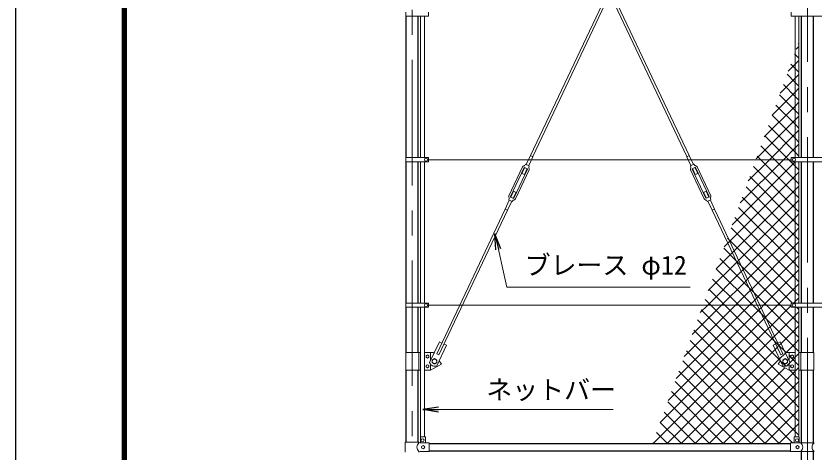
# Model space of a CAD drawing. Units: millimetres, scale not verified. Extents: x -8399 to 8401, y -5940 to 5940.
# Drawn here: x -8399 to -4360, y -2665 to -457 of the extents above; entities that cross this region are included whole.
import ezdxf
from ezdxf.enums import TextEntityAlignment as Align

# ---------------------------------------------------------------- set-up
doc = ezdxf.new("R2010")
doc.units = ezdxf.units.MM
doc.header["$LTSCALE"] = 20
doc.linetypes.add('USER1', pattern=[50.8, 31.75, -6.35, 6.35, -6.35])
for name, color, linetype, lineweight in [('0-1_D-STR1', 1, 'Continuous', 25), ('0-4_D-BMK', 2, 'USER1', 13), ('0-8_D-STR3', 3, 'Continuous', 13), ('0-9_D-STR-TXT', 7, 'Continuous', 13), ('0-D_D-STR2', 7, 'Continuous', 13), ('0-E_D-TTL', 7, 'Continuous', 25)]:
    doc.layers.add(name, color=color, linetype=linetype, lineweight=lineweight)
doc.layers.add('0-6_0', color=7, linetype='Continuous')
doc.styles.add('ＭＳ ゴシック', font='')
doc.styles.get('ＭＳ ゴシック').set_extended_font_data('MS Gothic')

# ---------------------------------------------------------------- blocks, each defined once
blk = doc.blocks.new('_Open')
at = {"layer": '0-6_0'}
blk.add_line((-20, 3.333), (0, 0), dxfattribs=at)
blk.add_lwpolyline([(-20, -3.333), (0, 0), (-20, 0)], dxfattribs=at)

msp = doc.modelspace()

# ---------------------------------------------------------------- linework, layer by layer
at = {"layer": '0-1_D-STR1'}
for p, q in [((-6423.67, -1174.05), (-6423.67, -458.05)), ((-6363.17, -1174.05), (-6363.17, -458.05)), ((-4423.67, -1174.25), (-4423.67, -457.85)), ((-4363.17, -1174.25), (-4363.17, -457.85)), ((-6423.67, -1911.05), (-6423.67, -1195.05)), ((-6363.17, -1911.05), (-6363.17, -1195.05)), ((-4423.67, -1911.25), (-4423.67, -1194.85)), ((-4363.17, -1911.25), (-4363.17, -1194.85)), ((-6423.67, -2160.84), (-6423.67, -1932.05)), ((-6363.17, -2160.84), (-6363.17, -1932.05)), ((-4423.67, -2160.84), (-4423.67, -1931.85)), ((-4363.17, -2160.84), (-4363.17, -1931.85)), ((-6423.67, -2615.45), (-6423.67, -2250.84)), ((-6363.17, -2615.45), (-6363.17, -2250.84)), ((-4423.67, -2617.95), (-4423.67, -2250.84)), ((-4363.17, -2617.95), (-4363.17, -2250.84)), ((-6308.42, -2621.45), (-4478.42, -2621.45)), ((-6308.42, -2659.55), (-4478.42, -2659.55)), ((-4363.17, -3409.55), (-4363.17, -2662.95))]:
    msp.add_line(p, q, dxfattribs=at)
msp.add_lwpolyline([(-4363.17, -3409.55), (-4423.67, -3409.55), (-4423.67, -2662.95)], dxfattribs=at)
at = {"layer": '0-4_D-BMK'}
for p, q in [((-6393.42, 4400.45), (-6393.42, -3459.55)), ((-4393.42, 2993.15), (-4393.42, -3459.55))]:
    msp.add_line(p, q, dxfattribs=at)
at = {"layer": '0-8_D-STR3'}
for p, q in [((-5124.43, 252.35), (-5794.46, -1163.76)), ((-5111.16, 252.35), (-5783.61, -1168.89)), ((-5675.69, 252.35), (-5003.24, -1168.89)), ((-5662.41, 252.35), (-4992.39, -1163.76)), ((-6426.22, -437.05), (-6426.22, -458.05)), ((-6311.42, -437.05), (-6311.42, -458.05)), ((-4475.92, -437.25), (-4475.92, -457.85)), ((-6426.22, -458.05), (-6311.42, -458.05)), ((-6350.92, -1174.05), (-6350.92, -458.05)), ((-6331.92, -1174.05), (-6331.92, -458.05)), ((-4475.92, -457.85), (-4310.92, -457.85)), ((-4454.92, -1174.25), (-4454.92, -457.85)), ((-4435.92, -1174.25), (-4435.92, -457.85)), ((-5795.45, -1163.29), (-5816.84, -1208.49)), ((-5782.62, -1169.36), (-5804, -1214.56)), ((-5782.62, -1169.36), (-5795.45, -1163.29)), ((-5004.23, -1169.36), (-4991.39, -1163.29)), ((-5004.23, -1169.36), (-4982.85, -1214.56)), ((-4991.39, -1163.29), (-4970.01, -1208.49)), ((-6426.22, -1174.05), (-6426.22, -1195.05)), ((-6426.22, -1174.05), (-6311.42, -1174.05)), ((-6426.22, -1195.05), (-6311.42, -1195.05)), ((-6350.92, -1911.05), (-6350.92, -1195.05)), ((-6331.92, -1911.05), (-6331.92, -1195.05)), ((-6311.42, -1174.05), (-6311.42, -1195.05)), ((-4475.92, -1184.55), (-6311.42, -1184.55)), ((-5819.46, -1207.25), (-5824.3, -1213.58)), ((-5801.38, -1215.8), (-5819.46, -1207.25)), ((-4985.47, -1215.8), (-4967.39, -1207.25)), ((-4967.39, -1207.25), (-4962.54, -1213.58)), ((-4475.92, -1174.25), (-4310.92, -1174.25)), ((-4475.92, -1174.25), (-4475.92, -1194.85)), ((-4475.92, -1194.85), (-4310.92, -1194.85)), ((-4454.92, -1911.25), (-4454.92, -1194.85)), ((-4435.92, -1911.25), (-4435.92, -1194.85)), ((-5834.81, -1221), (-5904.1, -1367.44)), ((-5827.13, -1224.64), (-5896.42, -1371.07)), ((-5809.96, -1232.76), (-5879.24, -1379.2)), ((-5802.27, -1236.4), (-5871.56, -1382.83)), ((-5824.11, -1223.85), (-5838.22, -1253.68)), ((-5811.27, -1229.93), (-5825.38, -1259.76)), ((-5810.91, -1230.1), (-5824.47, -1223.68)), ((-5801.38, -1215.8), (-5803.2, -1223.57)), ((-4985.47, -1215.8), (-4983.64, -1223.57)), ((-4984.57, -1236.4), (-4915.29, -1382.83)), ((-4976.89, -1232.76), (-4907.6, -1379.2)), ((-4975.94, -1230.1), (-4962.38, -1223.68)), ((-4975.58, -1229.93), (-4961.46, -1259.76)), ((-4962.74, -1223.85), (-4948.63, -1253.68)), ((-4959.71, -1224.64), (-4890.43, -1371.07)), ((-4952.03, -1221), (-4882.75, -1367.44)), ((-5825.38, -1259.76), (-5838.22, -1253.68)), ((-4961.46, -1259.76), (-4948.63, -1253.68)), ((-5895.1, -1373.91), (-5880.99, -1344.08)), ((-5882.27, -1379.98), (-5868.15, -1350.15)), ((-5868.15, -1350.15), (-5880.99, -1344.08)), ((-4918.69, -1350.15), (-4905.86, -1344.08)), ((-4904.58, -1379.98), (-4918.69, -1350.15)), ((-4891.74, -1373.91), (-4905.86, -1344.08)), ((-5923.76, -1434.47), (-5902.37, -1389.27)), ((-5910.92, -1440.54), (-5889.54, -1395.35)), ((-5881.9, -1380.15), (-5895.46, -1373.74)), ((-5886.92, -1396.59), (-5882.07, -1390.25)), ((-4904.94, -1380.15), (-4891.38, -1373.74)), ((-4899.93, -1396.59), (-4904.78, -1390.25)), ((-4875.92, -1440.54), (-4897.31, -1395.35)), ((-4863.09, -1434.47), (-4884.47, -1389.27)), ((-5922.76, -1434.94), (-6269.19, -2167.12)), ((-5911.92, -1440.07), (-6258.34, -2172.25)), ((-5910.92, -1440.54), (-5923.76, -1434.47)), ((-4875.92, -1440.54), (-4863.09, -1434.47)), ((-4874.93, -1440.07), (-4528.5, -2172.25)), ((-4864.08, -1434.94), (-4517.66, -2167.12)), ((-6426.22, -1911.05), (-6426.22, -1932.05)), ((-6426.22, -1911.05), (-6311.42, -1911.05)), ((-6426.22, -1932.05), (-6311.42, -1932.05)), ((-6350.92, -2589.12), (-6350.92, -1931.85)), ((-6331.92, -2588.45), (-6331.92, -1931.85)), ((-6311.42, -1911.05), (-6311.42, -1932.05)), ((-4475.92, -1921.55), (-6311.42, -1921.55)), ((-4475.92, -1911.25), (-4310.92, -1911.25)), ((-4475.92, -1911.25), (-4475.92, -1931.85)), ((-4475.92, -1931.85), (-4310.92, -1931.85)), ((-4454.92, -2588.45), (-4454.92, -1931.85)), ((-4435.92, -2589.12), (-4435.92, -1931.85)), ((-6305.37, -2210.85), (-6256.18, -2106.9)), ((-6269.21, -2227.96), (-6220.03, -2124.01)), ((-6243.53, -2112.89), (-6256.18, -2106.9)), ((-6220.03, -2124.01), (-6232.68, -2118.02)), ((-4566.82, -2124.01), (-4554.17, -2118.02)), ((-4517.64, -2227.96), (-4566.82, -2124.01)), ((-4543.32, -2112.89), (-4530.66, -2106.9)), ((-4481.48, -2210.85), (-4530.66, -2106.9)), ((-6425.97, -2160.84), (-6425.97, -2250.84)), ((-6350.92, -2160.84), (-6425.97, -2160.84)), ((-6360.87, -2160.84), (-6360.87, -2250.84)), ((-6285.87, -2160.84), (-6331.92, -2160.84)), ((-6300.87, -2160.84), (-6300.87, -2201.35)), ((-6285.87, -2160.84), (-6283.44, -2164.5)), ((-6258.34, -2172.25), (-6269.19, -2167.12)), ((-4528.5, -2172.25), (-4517.66, -2167.12)), ((-4500.97, -2160.84), (-4503.41, -2164.5)), ((-4454.92, -2160.84), (-4500.97, -2160.84)), ((-4485.97, -2160.84), (-4485.97, -2201.35)), ((-4360.87, -2160.84), (-4435.92, -2160.84)), ((-4425.97, -2160.84), (-4425.97, -2250.84)), ((-4360.87, -2160.84), (-4360.87, -2250.84)), ((-6300.87, -2220.84), (-6300.87, -2250.84)), ((-4485.97, -2220.84), (-4485.97, -2250.84)), ((-6350.92, -2250.84), (-6425.97, -2250.84)), ((-6300.87, -2250.84), (-6331.92, -2250.84)), ((-4485.97, -2250.84), (-4454.92, -2250.84)), ((-4435.92, -2250.84), (-4360.87, -2250.84)), ((-6429.52, -2615.45), (-6359.62, -2615.45)), ((-6429.52, -2615.45), (-6429.52, -2665.45)), ((-6353.62, -2618.45), (-6359.62, -2615.45)), ((-6353.62, -2618.45), (-6308.42, -2618.45)), ((-6351.42, -2590.45), (-6351.42, -2618.45)), ((-6349.42, -2588.45), (-6328.42, -2588.45)), ((-6326.42, -2590.45), (-6326.42, -2618.45)), ((-6308.42, -2662.45), (-6308.42, -2618.45)), ((-4478.42, -2618.45), (-4427.22, -2618.45)), ((-4478.42, -2662.45), (-4478.42, -2618.45)), ((-4460.42, -2618.45), (-4460.42, -2590.45)), ((-4437.42, -2588.45), (-4458.42, -2588.45)), ((-4435.42, -2618.45), (-4435.42, -2590.45)), ((-4427.22, -2617.95), (-4428.22, -2618.45)), ((-4427.22, -2617.95), (-4359.62, -2617.95)), ((-6353.62, -2662.45), (-6359.62, -2665.45)), ((-6353.62, -2662.45), (-6308.42, -2662.45)), ((-4478.42, -2662.45), (-4427.22, -2662.45)), ((-4427.22, -2662.95), (-4428.22, -2662.45))]:
    msp.add_line(p, q, dxfattribs=at)
for points in [[(-5886.92, -1396.59), (-5904.99, -1388.03), (-5903.17, -1380.27)], [(-4899.93, -1396.59), (-4881.85, -1388.03), (-4883.68, -1380.27)], [(-6257.55, -2203.32), (-6245.87, -2220.84), (-6300.87, -2250.84)], [(-4529.29, -2203.32), (-4540.97, -2220.84), (-4485.97, -2250.84)], [(-4427.22, -2662.95), (-4359.62, -2662.95), (-4358.62, -2662.45)]]:
    msp.add_lwpolyline(points, dxfattribs=at)
for points in [[(-6315.87, -2172.74), (-6322.89, -2176.79), (-6322.89, -2184.89), (-6315.87, -2188.94), (-6308.86, -2184.89), (-6308.86, -2176.79)], [(-4470.97, -2172.74), (-4463.96, -2176.79), (-4463.96, -2184.89), (-4470.97, -2188.94), (-4477.99, -2184.89), (-4477.99, -2176.79)], [(-6280.87, -2191.99), (-6292.87, -2198.92), (-6292.87, -2212.77), (-6280.87, -2219.7), (-6268.87, -2212.77), (-6268.87, -2198.92)], [(-4505.97, -2191.99), (-4493.97, -2198.92), (-4493.97, -2212.77), (-4505.97, -2219.7), (-4517.97, -2212.77), (-4517.97, -2198.92)], [(-6315.87, -2238.94), (-6322.89, -2234.89), (-6322.89, -2226.79), (-6315.87, -2222.74), (-6308.86, -2226.79), (-6308.86, -2234.89)], [(-4470.97, -2238.94), (-4463.96, -2234.89), (-4463.96, -2226.79), (-4470.97, -2222.74), (-4477.99, -2226.79), (-4477.99, -2234.89)]]:
    msp.add_lwpolyline(points, close=True, dxfattribs=at)
for centre, radius in [((-6323.42, -1184.55), 8), ((-4460.92, -1184.55), 8), ((-6323.42, -1921.55), 8), ((-4460.92, -1921.55), 8), ((-6315.87, -2180.84), 7.03), ((-4470.97, -2180.84), 7.03), ((-6280.87, -2205.84), 11.5), ((-4505.97, -2205.84), 11.5), ((-6315.87, -2230.84), 7.03), ((-4470.97, -2230.84), 7.03), ((-6341.42, -2605.45), 8), ((-4445.42, -2605.45), 8), ((-6338.42, -2640.45), 8), ((-4443.42, -2640.45), 8)]:
    msp.add_circle(centre, radius, dxfattribs=at)
for centre, radius, start, end in [((-5825.32, -1225.49), 10.5, 98.56027, 154.67916), ((-5825.32, -1225.49), 2, 64.67916, 154.67916), ((-5827.48, -1211.15), 4, 278.56027, 322.5799), ((-5811.76, -1231.91), 2, 334.67916, 64.67916), ((-5799.31, -1224.48), 4, 166.77841, 210.79804), ((-5811.76, -1231.91), 10.5, 334.67916, 30.79804), ((-4975.08, -1231.91), 10.5, 149.20196, 205.32084), ((-4987.54, -1224.48), 4, 329.20196, 13.22159), ((-4975.08, -1231.91), 2, 115.32084, 205.32084), ((-4959.36, -1211.15), 4, 217.4201, 261.43973), ((-4961.52, -1225.49), 2, 25.32084, 115.32084), ((-4961.52, -1225.49), 10.5, 25.32084, 81.43973), ((-5894.61, -1371.93), 10.5, 154.67916, 210.79804), ((-5894.61, -1371.93), 2, 154.67916, 244.67916), ((-4892.24, -1371.93), 2, 295.32084, 25.32084), ((-4892.24, -1371.93), 10.5, 329.20196, 25.32084), ((-5907.06, -1379.35), 4, 346.77841, 30.79804), ((-5878.89, -1392.68), 4, 98.56027, 142.5799), ((-5881.05, -1378.34), 2, 244.67916, 334.67916), ((-5881.05, -1378.34), 10.5, 278.56027, 334.67916), ((-4905.8, -1378.34), 10.5, 205.32084, 261.43973), ((-4905.8, -1378.34), 2, 205.32084, 295.32084), ((-4907.95, -1392.68), 4, 37.4201, 81.43973), ((-4879.78, -1379.35), 4, 149.20196, 193.22159), ((-6280.87, -2205.84), 25, 191.54905, 297.80926), ((-4505.97, -2205.84), 25, 242.19074, 348.45095), ((-6341.04, -2640.45), 28.8, 130.19176, 229.80824), ((-6349.42, -2590.45), 2, 90, 180), ((-6328.42, -2590.45), 2, 0, 90), ((-4458.42, -2590.45), 2, 90, 180), ((-4437.42, -2590.45), 2, 0, 90), ((-4445.81, -2640.45), 28.8, 310.19176, 49.80824), ((-4341.04, -2640.45), 28.8, 130.19176, 229.80824)]:
    msp.add_arc(centre, radius, start, end, dxfattribs=at)
at = {"layer": '0-9_D-STR-TXT'}
msp.add_line((-5377.23, -2450.33), (-6338.67, -2450.33), dxfattribs=at)
msp.add_lwpolyline([(-4987.25, -1830.32), (-5914.48, -1830.32), (-5974.36, -1562.72)], dxfattribs=at)
at = {"layer": '0-D_D-STR2'}
for p, q in [((-4435.92, -600.2), (-4439.56, -596.57)), ((-4449.84, -624.83), (-4435.92, -610.91)), ((-4454.92, -651.91), (-4458.42, -648.41)), ((-4435.92, -670.91), (-4454.92, -651.91)), ((-4454.92, -700.62), (-4435.92, -681.62)), ((-4490.31, -736), (-4454.92, -700.62)), ((-4454.92, -722.62), (-4477.29, -700.25)), ((-4435.92, -741.62), (-4454.92, -722.62)), ((-4454.92, -793.33), (-4496.16, -752.09)), ((-4454.92, -771.33), (-4435.92, -752.33)), ((-4530.77, -847.18), (-4454.92, -771.33)), ((-4454.92, -864.04), (-4515.03, -803.93)), ((-4435.92, -812.33), (-4454.92, -793.33)), ((-4571.23, -958.35), (-4454.92, -842.04)), ((-4454.92, -842.04), (-4435.92, -823.04)), ((-4454.92, -934.75), (-4533.9, -855.78)), ((-4435.92, -883.04), (-4454.92, -864.04)), ((-4611.7, -1069.53), (-4454.92, -912.75)), ((-4454.92, -1005.46), (-4552.77, -907.62)), ((-4454.92, -912.75), (-4435.92, -893.75)), ((-4454.92, -1076.17), (-4571.64, -959.46)), ((-4435.92, -953.75), (-4454.92, -934.75)), ((-4454.92, -983.46), (-4435.92, -964.46)), ((-4652.16, -1180.7), (-4454.92, -983.46)), ((-4435.92, -1024.46), (-4454.92, -1005.46)), ((-4454.92, -1146.89), (-4590.51, -1011.3)), ((-4454.92, -1054.17), (-4435.92, -1035.17)), ((-4487.97, -1184.55), (-4609.38, -1063.14)), ((-4585.3, -1184.55), (-4454.92, -1054.17)), ((-4435.92, -1095.17), (-4454.92, -1076.17)), ((-4558.68, -1184.55), (-4628.24, -1114.98)), ((-4514.59, -1184.55), (-4454.92, -1124.88)), ((-4454.92, -1124.88), (-4435.92, -1105.88)), ((-4629.39, -1184.55), (-4647.11, -1166.83)), ((-4435.92, -1165.89), (-4454.92, -1146.89)), ((-4733.09, -1403.05), (-4514.59, -1184.55)), ((-4692.63, -1291.88), (-4585.3, -1184.55)), ((-4454.92, -1359.02), (-4629.39, -1184.55)), ((-4454.92, -1288.31), (-4558.68, -1184.55)), ((-4454.92, -1217.6), (-4487.97, -1184.55)), ((-4454.92, -1429.73), (-4665.98, -1218.67)), ((-4435.92, -1236.6), (-4454.92, -1217.6)), ((-4454.92, -1266.3), (-4435.92, -1247.3)), ((-4786.83, -1598.21), (-4454.92, -1266.3)), ((-4454.92, -1500.44), (-4684.85, -1270.51)), ((-4435.92, -1307.31), (-4454.92, -1288.31)), ((-4454.92, -1571.15), (-4703.72, -1322.35)), ((-4454.92, -1337.01), (-4435.92, -1318.01)), ((-4764.12, -1646.21), (-4454.92, -1337.01)), ((-4435.92, -1378.02), (-4454.92, -1359.02)), ((-4741.41, -1694.21), (-4454.92, -1407.72)), ((-4454.92, -1641.86), (-4722.59, -1374.19)), ((-4454.92, -1407.72), (-4435.92, -1388.72)), ((-4454.92, -1712.57), (-4741.46, -1426.04)), ((-4435.92, -1448.73), (-4454.92, -1429.73)), ((-4454.92, -1783.28), (-4760.33, -1477.88)), ((-4718.7, -1742.21), (-4454.92, -1478.44)), ((-4454.92, -1478.44), (-4435.92, -1459.44)), ((-4454.92, -1853.99), (-4779.2, -1529.72)), ((-4435.92, -1519.44), (-4454.92, -1500.44)), ((-4454.92, -1549.15), (-4435.92, -1530.15)), ((-4695.99, -1790.21), (-4454.92, -1549.15)), ((-4435.92, -1590.15), (-4454.92, -1571.15)), ((-4814.02, -1625.4), (-4795.84, -1607.22)), ((-4795.84, -1607.22), (-4786.83, -1598.21)), ((-4454.92, -1619.86), (-4435.92, -1600.86)), ((-4854.49, -1736.58), (-4773.13, -1655.22)), ((-4753.39, -1696.94), (-4816.93, -1633.4)), ((-4773.13, -1655.22), (-4764.12, -1646.21)), ((-4673.28, -1838.21), (-4454.92, -1619.86)), ((-4435.92, -1660.86), (-4454.92, -1641.86)), ((-4689.89, -1831.15), (-4835.8, -1685.24)), ((-4750.42, -1703.22), (-4741.41, -1694.21)), ((-4650.57, -1886.21), (-4454.92, -1690.57)), ((-4454.92, -1690.57), (-4435.92, -1671.57)), ((-4894.95, -1847.75), (-4750.42, -1703.22)), ((-4728.2, -1722.14), (-4753.39, -1696.94)), ((-4528.79, -1921.55), (-4728.2, -1722.14)), ((-4435.92, -1731.57), (-4454.92, -1712.57)), ((-4898.03, -1921.55), (-4727.71, -1751.22)), ((-4727.71, -1751.22), (-4718.7, -1742.21)), ((-4615.19, -1921.55), (-4454.92, -1761.28)), ((-4454.92, -1761.28), (-4435.92, -1742.28)), ((-4827.32, -1921.55), (-4705, -1799.22)), ((-4705, -1799.22), (-4695.99, -1790.21)), ((-4435.92, -1802.28), (-4454.92, -1783.28)), ((-4454.92, -1831.99), (-4435.92, -1812.99)), ((-4756.61, -1921.55), (-4682.29, -1847.22)), ((-4664.69, -1856.35), (-4689.89, -1831.15)), ((-4682.29, -1847.22), (-4673.28, -1838.21)), ((-4599.5, -1921.55), (-4664.69, -1856.35)), ((-4544.48, -1921.55), (-4454.92, -1831.99)), ((-4435.92, -1872.99), (-4454.92, -1853.99)), ((-4685.9, -1921.55), (-4659.58, -1895.22)), ((-4659.58, -1895.22), (-4650.57, -1886.21)), ((-5056.81, -2292.45), (-4685.9, -1921.55)), ((-5016.34, -2181.28), (-4756.61, -1921.55)), ((-4975.88, -2070.1), (-4827.32, -1921.55)), ((-4935.41, -1958.93), (-4898.03, -1921.55)), ((-4636.87, -1943.22), (-4627.86, -1934.21)), ((-4627.86, -1934.21), (-4615.19, -1921.55)), ((-4605.15, -1982.21), (-4544.48, -1921.55)), ((-4454.92, -2066.12), (-4599.5, -1921.55)), ((-4454.92, -1995.41), (-4528.79, -1921.55)), ((-4435.92, -1943.7), (-4447.78, -1931.85)), ((-5097.27, -2403.63), (-4636.87, -1943.22)), ((-4454.92, -2419.68), (-4930.15, -1944.45)), ((-5137.74, -2514.8), (-4614.16, -1991.22)), ((-4454.92, -2490.39), (-4949.02, -1996.3)), ((-4614.16, -1991.22), (-4605.15, -1982.21)), ((-4435.92, -2014.41), (-4454.92, -1995.41)), ((-4454.92, -2561.1), (-4967.88, -2048.14)), ((-4468.29, -2618.45), (-4986.75, -2099.98)), ((-4435.92, -2085.12), (-4454.92, -2066.12)), ((-4536, -2621.45), (-5005.62, -2151.82)), ((-4477.99, -2184.48), (-4485.97, -2176.5)), ((-4481.97, -2212.59), (-4435.92, -2166.54)), ((-4606.71, -2621.45), (-5024.49, -2203.66)), ((-4502.65, -2230.53), (-4528.78, -2204.39)), ((-4499.28, -2229.9), (-4482.02, -2212.64)), ((-4435.92, -2226.55), (-4477.01, -2185.46)), ((-4677.42, -2621.45), (-5043.36, -2255.5)), ((-4890.83, -2621.45), (-4508.14, -2238.76)), ((-4748.13, -2621.45), (-5062.23, -2307.35)), ((-4749.41, -2621.45), (-4454.92, -2326.96)), ((-4454.92, -2326.96), (-4435.92, -2307.96)), ((-4818.84, -2621.45), (-5081.1, -2359.19)), ((-4454.92, -2397.67), (-4435.92, -2378.67)), ((-4889.55, -2621.45), (-5099.97, -2411.03)), ((-4678.7, -2621.45), (-4454.92, -2397.67)), ((-4435.92, -2438.68), (-4454.92, -2419.68)), ((-4960.26, -2621.45), (-5118.84, -2462.87)), ((-4454.92, -2468.39), (-4435.92, -2449.39)), ((-4607.98, -2621.45), (-4454.92, -2468.39)), ((-4435.92, -2509.39), (-4454.92, -2490.39)), ((-5030.97, -2621.45), (-5137.7, -2514.71)), ((-4537.27, -2621.45), (-4454.92, -2539.1)), ((-4454.92, -2539.1), (-4435.92, -2520.1)), ((-5101.68, -2621.45), (-5156.57, -2566.56)), ((-4435.92, -2580.1), (-4454.92, -2561.1)), ((-5172.39, -2621.45), (-5175.44, -2618.4)), ((-4463.56, -2618.45), (-4460.42, -2615.31))]:
    msp.add_line(p, q, dxfattribs=at)
for points in [[(-4773.56, -1514.23), (-4454.92, -1195.59), (-4454.18, -1194.85)], [(-4468.38, -1911.25), (-4791.7, -1587.93), (-4798.06, -1581.56)], [(-4435.92, -2155.83), (-4454.92, -2136.83), (-4601.19, -1990.56), (-4626.39, -1965.37), (-4670.21, -1921.55), (-4854.67, -1737.09)], [(-4501.23, -2161.23), (-4508.29, -2154.17), (-4537.69, -2124.78), (-4562.89, -2099.58), (-4740.92, -1921.55), (-4873.54, -1788.93)], [(-4529.52, -2203.66), (-4811.63, -1921.55), (-4892.41, -1840.77)], [(-4435.92, -2367.97), (-4454.92, -2348.97), (-4882.34, -1921.55), (-4911.28, -1892.61)], [(-4463.47, -1911.25), (-4454.92, -1902.7), (-4435.92, -1883.7)], [(-5173.67, -2621.45), (-4591.45, -2039.22), (-4582.43, -2030.21), (-4475.92, -1923.7)], [(-5102.96, -2621.45), (-4568.74, -2087.22), (-4559.72, -2078.21), (-4454.92, -1973.41), (-4435.92, -1954.41)], [(-5032.25, -2621.45), (-4556.54, -2145.74), (-4546.02, -2135.22), (-4537.01, -2126.21), (-4526.5, -2115.7), (-4454.92, -2044.12), (-4435.92, -2025.12)], [(-4500.94, -2160.84), (-4454.92, -2114.83), (-4435.92, -2095.83)], [(-4961.54, -2621.45), (-4533.83, -2193.74), (-4503.79, -2163.7), (-4501.05, -2160.96)], [(-4820.12, -2621.45), (-4454.92, -2256.25), (-4449.51, -2250.84), (-4435.92, -2237.25)], [(-4435.92, -2297.26), (-4454.92, -2278.26), (-4482.33, -2250.84), (-4485.97, -2247.21)]]:
    msp.add_lwpolyline(points, dxfattribs=at)
at = {"layer": '0-E_D-TTL', "color": 2}
msp.add_lwpolyline([(-8399.36, 5940.45), (8400.64, 5940.45), (8400.64, -5939.55), (-8399.36, -5939.55)], close=True, dxfattribs=at)
at = {"layer": '0-E_D-TTL'}
for points in [[(-7859.36, 5500.45), (7860.64, 5500.45), (7860.64, -5499.55), (-7859.36, -5499.55)], [(-7854.36, 5495.45), (7855.64, 5495.45), (7855.64, -5494.55), (-7854.36, -5494.55)], [(-7849.36, 5490.45), (7850.64, 5490.45), (7850.64, -5489.55), (-7849.36, -5489.55)], [(-7844.36, 5485.45), (7845.64, 5485.45), (7845.64, -5484.55), (-7844.36, -5484.55)], [(-7839.36, 5480.45), (7840.64, 5480.45), (7840.64, -5479.55), (-7839.36, -5479.55)]]:
    msp.add_lwpolyline(points, close=True, dxfattribs=at)

# ---------------------------------------------------------------- block references
at = {"layer": '0-9_D-STR-TXT', "xscale": 4, "yscale": 4}
for p, rotation in [((-5974.8, -1560.77), 102.61465), ((-6340.67, -2450.33), 180)]:
    msp.add_blockref('_Open', p, dxfattribs=dict(at, rotation=rotation))

# ---------------------------------------------------------------- texts
at = {"layer": '0-9_D-STR-TXT', "style": 'ＭＳ ゴシック'}
for s, p in [('ブレース φ12', (-5824.3, -1795.51)), ('ネットバー', (-6018.35, -2426.42))]:
    msp.add_text(s, height=96.19, dxfattribs=at).set_placement(p, align=Align.BOTTOM_LEFT)

doc.saveas('drawing.dxf')
